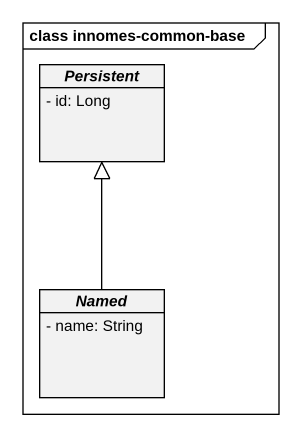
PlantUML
@startuml
mainframe class innomes-common-base
hide circle
hide empty members
skinparam classAttributeIconSize 0
abstract class Persistent {
  - id: Long
}
abstract class Named {
  - name: String
}
Named -up-|> Persistent
@enduml
